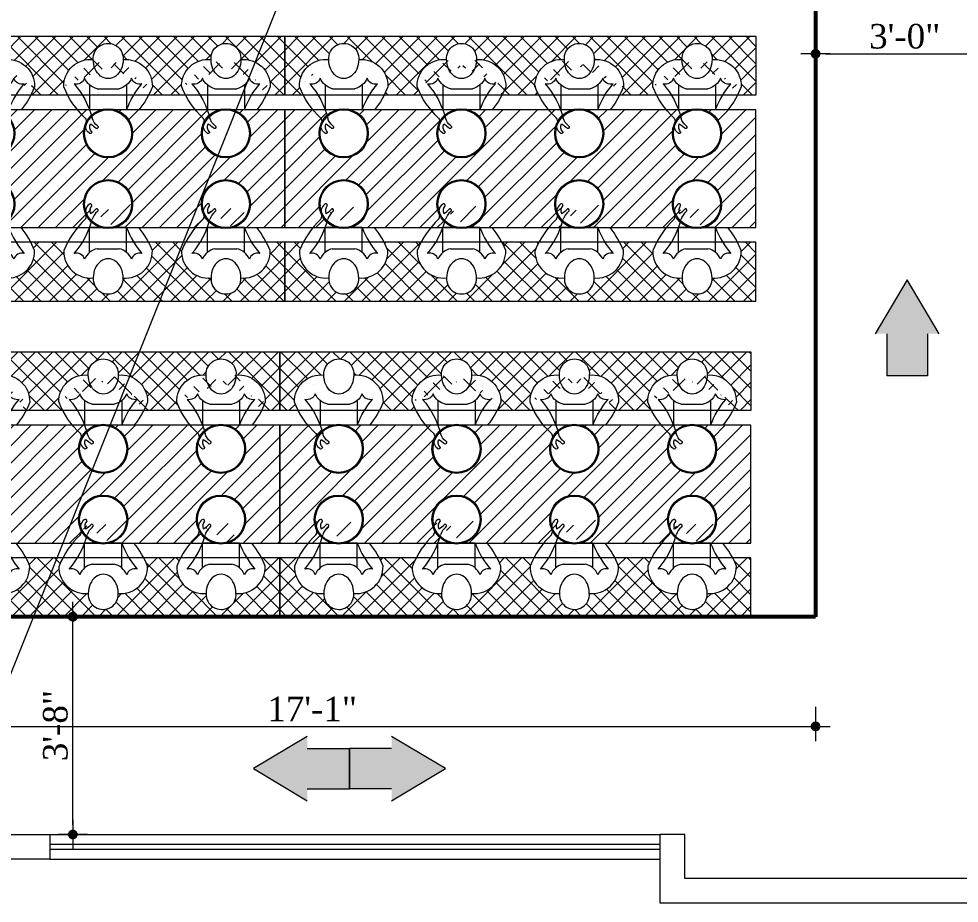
# Model space of a CAD drawing. Header units: inches. Extents: x -250485 to 735580, y -140410 to 288049.
# Drawn here: x 45526.9 to 45718.5, y 21176 to 21356.2 of the extents above; entities that cross this region are included whole.
import ezdxf

# ---------------------------------------------------------------- set-up
doc = ezdxf.new("R2010")
doc.units = ezdxf.units.IN
doc.header["$MEASUREMENT"] = 0
doc.header["$PDMODE"] = 35
doc.layers.get('0').update_dxf_attribs({"lineweight": 0})
doc.layers.get('Defpoints').update_dxf_attribs({"lineweight": 0})
for name, color, linetype, lineweight in [('Dim. Road', 7, 'Continuous', 0), ('DIM_WORKING', 7, 'Continuous', 0), ('evacuation plan', 162, 'Continuous', 13), ('Layer1', 134, 'Continuous', 0), ('MAN', 215, 'Continuous', 0), ('Table', 244, 'Continuous', 0), ('wall', 7, 'Continuous', 0), ('WALL (I)', 7, 'Continuous', 0), ('window', 140, 'Continuous', 0)]:
    doc.layers.add(name, color=color, linetype=linetype, lineweight=lineweight)
doc.styles.add('REG', font='times.ttf')
doc.dimstyles.new('Dim-Pres', dxfattribs={"dimtxt": 5.5, "dimasz": 2, "dimexe": 1.5, "dimexo": 1.5, "dimgap": 1, "dimtad": 3, "dimdec": 0, "dimzin": 3, "dimdsep": 46, "dimlunit": 4, "dimtxsty": 'REG', "dimblk": 'point', "dimcen": 2, "dimclrd": 256, "dimclre": 256, "dimclrt": 7, "dimadec": 0, "dimazin": 0, "dimtfac": 0.75, "dimtdec": 0, "dimtmove": 1, "dimatfit": 3, "dimldrblk": 'point', "dimfxl": 0, "dimtolj": 1, "dimtzin": 0, "dimlwd": -1, "dimlwe": -1, "dimarcsym": 1})

# ---------------------------------------------------------------- blocks, each defined once
blk = doc.blocks.new('A$C09397776')
at = {"layer": 'Dim. Road'}
h = blk.add_hatch(dxfattribs=at)
h.set_pattern_fill('ANSI37', color=256, scale=20, style=0)
h.set_pattern_definition([(315, (-26359.04783966094, -17857.67955498254), (-1.767766952966368, -1.767766952966368), []), (225, (-26359.04783966094, -17857.67955498254), (-1.767766952966368, 1.767766952966368), [])])
edge = h.paths.add_edge_path()
edge.add_ellipse((-15.61941888958608, 43.86728897911961), major_axis=(-3.824465016097743, -3.824465016097743), ratio=0.9999999999986215, start_angle=219.0824386951599, end_angle=316.9644912572138)
edge.add_ellipse((-4.798922951860731, 50.06321535939786), major_axis=(12.32887152460546, -12.32887152460546), ratio=0.9999999999997912, start_angle=246.4687264487281, end_angle=252.5456693068054)
edge.add_line((-20.25811776298724, 41.99999999999636), (-27.7754511202329, 41.99999999999636))
edge.add_ellipse((-43.23464593135212, 50.06321535939786), major_axis=(-12.32887152461352, -12.32887152461352), ratio=0.9999999999990136, start_angle=107.4543306931802, end_angle=113.5312735512598)
edge.add_ellipse((-32.38058111040664, 43.86728897911961), major_axis=(3.824465016097614, -3.824465016097614), ratio=0.9999999999989444, start_angle=43.03550874277702, end_angle=141.2748355398732)
edge.add_ellipse((-36.01663316393024, 49.47389356864732), major_axis=(2.159226453881532, -2.159226453881534), ratio=0.9999999999917561, start_angle=40.67287791700416, end_angle=229.2597297158363)
edge.add_ellipse((-39.61941888958609, 43.86728897911961), major_axis=(-3.824465016097743, -3.824465016097743), ratio=0.9999999999986215, start_angle=219.0824386951599, end_angle=316.9644912572138)
edge.add_ellipse((-28.79892295186073, 50.06321535939786), major_axis=(12.32887152460546, -12.32887152460546), ratio=0.9999999999997912, start_angle=246.4687264487281, end_angle=252.5456693068054)
edge.add_line((-44.25811776298724, 42), (-51.77545112022563, 42))
edge.add_ellipse((-67.23464593135213, 50.06321535939786), major_axis=(-12.32887152461352, -12.32887152461352), ratio=0.9999999999990136, start_angle=107.4543306931802, end_angle=113.5312735512598)
edge.add_ellipse((-56.38058111040664, 43.86728897911961), major_axis=(3.824465016097614, -3.824465016097614), ratio=0.9999999999989444, start_angle=43.03550874277702, end_angle=141.2748355398732)
edge.add_ellipse((-60.01663316393024, 49.47389356864732), major_axis=(2.159226453881532, -2.159226453881534), ratio=0.9999999999917561, start_angle=40.67287791700416, end_angle=229.2597297158363)
edge.add_ellipse((-63.61941888958606, 43.86728897911961), major_axis=(-3.824465016097743, -3.824465016097743), ratio=0.9999999999986215, start_angle=219.0824386951599, end_angle=316.9644912572138)
edge.add_ellipse((-52.79892295186072, 50.06321535939786), major_axis=(12.32887152460546, -12.32887152460546), ratio=0.9999999999997912, start_angle=246.4687264487281, end_angle=252.5456693068054)
edge.add_line((-68.2581177629836, 42), (-75.77545112022563, 42.00000000000364))
edge.add_ellipse((-91.23464593135213, 50.06321535939786), major_axis=(-12.32887152461352, -12.32887152461352), ratio=0.9999999999990136, start_angle=107.4543306931802, end_angle=113.5312735512598)
edge.add_ellipse((-80.38058111040664, 43.86728897911961), major_axis=(3.824465016097614, -3.824465016097614), ratio=0.9999999999989444, start_angle=43.03550874277702, end_angle=141.2748355398732)
edge.add_ellipse((-84.01663316393024, 49.47389356864732), major_axis=(2.159226453881532, -2.159226453881534), ratio=0.9999999999917561, start_angle=40.67287791700416, end_angle=229.2597297158363)
edge.add_ellipse((-87.61941888958609, 43.86728897911961), major_axis=(-3.824465016097743, -3.824465016097743), ratio=0.9999999999986215, start_angle=219.0824386951599, end_angle=316.9644912572138)
edge.add_ellipse((-76.79892295186073, 50.06321535939786), major_axis=(12.32887152460546, -12.32887152460546), ratio=0.9999999999997912, start_angle=246.4687264487281, end_angle=252.5456693068054)
edge.add_line((-92.25811776298359, 41.99999999999636), (-96, 42))
edge.add_line((-96, 42), (-96, 54))
edge.add_line((-96, 54), (0, 54))
edge.add_line((0, 54), (0, 42))
edge.add_line((0, 42), (-3.775451120229263, 42))
edge.add_ellipse((-19.23464593135213, 50.06321535939786), major_axis=(-12.32887152461352, -12.32887152461352), ratio=0.9999999999990136, start_angle=107.4543306931802, end_angle=113.5312735512598)
edge.add_ellipse((-8.380581110406638, 43.86728897911961), major_axis=(3.824465016097614, -3.824465016097614), ratio=0.9999999999989444, start_angle=43.03550874277702, end_angle=141.2748355398732)
edge.add_ellipse((-12.01663316393023, 49.47389356864732), major_axis=(2.159226453881532, -2.159226453881534), ratio=0.9999999999917561, start_angle=40.67287791700416, end_angle=229.2597297158363)
h = blk.add_hatch(dxfattribs=at)
h.set_pattern_fill('ANSI31', color=256, scale=20, style=0)
h.set_pattern_definition([(45, (-26359.04783966094, 17911.67955498254), (-1.767766952966368, 1.767766952966368), [])])
edge = h.paths.add_edge_path()
edge.add_arc((-36, 19.79418355154848), 4.794183551552123, -45.844183155410576, 4.348521542851813e-11, ccw=False)
edge.add_ellipse((-16.1398531349223, 20.95448711443896), major_axis=(-12.12609851485918, 12.12609851485918), ratio=0.9999999999986376, start_angle=60.55908460781412, end_angle=65.31754463694847)
edge.add_line((-32.2217875206661, 15.00000000000364), (-12, 15))
edge.add_arc((-12, 19.79418355155212), 4.794183551552123, 180, 270, ccw=False)
edge.add_arc((-12, 19.79418355155212), 4.794183551552123, 0, 180, ccw=False)
edge.add_arc((-12, 19.79418355154848), 4.794183551552123, -45.844183155410576, 4.348521542851813e-11, ccw=False)
edge.add_ellipse((7.860146865077696, 20.95448711443896), major_axis=(-12.12609851485918, 12.12609851485918), ratio=0.9999999999986376, start_angle=60.55908460781412, end_angle=65.31754463694847)
edge.add_line((-8.221787520666112, 15), (3.637978807091713e-12, 15))
edge.add_line((3.638e-12, 15), (0, 39))
edge.add_line((0, 39), (-8.221787520666112, 39))
edge.add_ellipse((7.860146865077696, 33.04551288556104), major_axis=(-12.12609851485918, -12.12609851485918), ratio=0.9999999999986376, start_angle=294.6824553630515, end_angle=298.6651490884914)
edge.add_arc((-12.00000000000364, 34.20581644845152), 5, 26.880474527127603, 47.101955678869786, ccw=False)
edge.add_ellipse((-6.496668456620682, 36.64882565799781), major_axis=(-0.7438983915988749, -0.7438983915988749), ratio=0.9999999999988024, start_angle=276.8864055725563, end_angle=321.7483321821769)
edge.add_ellipse((-9.267025563920466, 35.77560678690498), major_axis=(1.330345823937539, -1.330345823937539), ratio=0.9999999999972016, start_angle=61.27693460762458, end_angle=68.4798283636012, ccw=False)
edge.add_ellipse((-9.267025563920466, 35.77560678690498), major_axis=(1.330345823937539, -1.330345823937539), ratio=0.9999999999972016, start_angle=38.19428221332671, end_angle=61.27693460762455)
edge.add_arc((-12, 34.20581644844424), 5, 4.172306944383308e-11, 24.798073079931385, ccw=False)
edge.add_arc((-12, 34.20581644844788), 5, -180, 0, ccw=False)
edge.add_arc((-12, 34.20581644844788), 5, 106.496575116943, 180, ccw=False)
edge.add_line((-13.41979015140532, 39), (-15.77821247933389, 39))
edge.add_line((-15.77821247933389, 39), (-32.22178752066247, 38.99999999999636))
edge.add_ellipse((-16.1398531349223, 33.04551288556104), major_axis=(-12.12609851485918, -12.12609851485918), ratio=0.9999999999986376, start_angle=294.6824553630515, end_angle=298.6651490884914)
edge.add_arc((-36.00000000000364, 34.20581644845152), 5, 26.880474527127603, 47.101955678869786, ccw=False)
edge.add_ellipse((-30.49666845662069, 36.64882565799781), major_axis=(-0.7438983915988749, -0.7438983915988749), ratio=0.9999999999988024, start_angle=276.8864055725563, end_angle=321.7483321821769)
edge.add_ellipse((-33.26702556392047, 35.77560678690498), major_axis=(1.330345823937539, -1.330345823937539), ratio=0.9999999999972016, start_angle=61.27693460762458, end_angle=68.4798283636012, ccw=False)
edge.add_ellipse((-33.26702556392047, 35.77560678690498), major_axis=(1.330345823937539, -1.330345823937539), ratio=0.9999999999972016, start_angle=38.19428221332671, end_angle=61.27693460762455)
edge.add_arc((-36, 34.2058164484406), 5, 8.338929546880536e-11, 24.79807308034202, ccw=False)
edge.add_arc((-36, 34.20581644844788), 5, -180, 0, ccw=False)
edge.add_arc((-36, 34.20581644844788), 5, 106.496575116943, 180, ccw=False)
edge.add_line((-37.41979015140532, 39), (-39.7782124793339, 39))
edge.add_line((-39.7782124793339, 39), (-56.22178752066611, 39))
edge.add_ellipse((-40.1398531349223, 33.04551288556104), major_axis=(-12.12609851485918, -12.12609851485918), ratio=0.9999999999986376, start_angle=294.6824553630515, end_angle=298.6651490884914)
edge.add_arc((-60.00000000000365, 34.20581644845152), 5, 26.880474527127603, 47.101955678869786, ccw=False)
edge.add_ellipse((-54.49666845662068, 36.64882565799781), major_axis=(-0.7438983915988749, -0.7438983915988749), ratio=0.9999999999988024, start_angle=276.8864055725563, end_angle=321.7483321821769)
edge.add_ellipse((-57.26702556392047, 35.77560678690498), major_axis=(1.330345823937539, -1.330345823937539), ratio=0.9999999999972016, start_angle=61.27693460762458, end_angle=68.4798283636012, ccw=False)
edge.add_ellipse((-57.26702556392047, 35.77560678690498), major_axis=(1.330345823937539, -1.330345823937539), ratio=0.9999999999972016, start_angle=38.19428221332671, end_angle=61.27693460762455)
edge.add_arc((-60, 34.20581644844424), 5, 4.172306944383308e-11, 24.798073079745222, ccw=False)
edge.add_arc((-60, 34.20581644844788), 5, -180, 0, ccw=False)
edge.add_arc((-60, 34.20581644844788), 5, 106.496575116943, 180, ccw=False)
edge.add_line((-61.41979015140532, 39), (-63.77821247933389, 39))
edge.add_line((-63.77821247933389, 39), (-80.22178752066976, 39))
edge.add_ellipse((-64.13985313492229, 33.04551288556104), major_axis=(-12.12609851485918, -12.12609851485918), ratio=0.9999999999986376, start_angle=294.6824553630515, end_angle=298.6651490884914)
edge.add_arc((-84.00000000000364, 34.20581644845152), 5, 26.880474527127603, 47.101955678869786, ccw=False)
edge.add_ellipse((-78.49666845662068, 36.64882565799781), major_axis=(-0.7438983915988749, -0.7438983915988749), ratio=0.9999999999988024, start_angle=276.8864055725563, end_angle=321.7483321821769)
edge.add_ellipse((-81.26702556392046, 35.77560678690498), major_axis=(1.330345823937539, -1.330345823937539), ratio=0.9999999999972016, start_angle=61.27693460762458, end_angle=68.4798283636012, ccw=False)
edge.add_ellipse((-81.26702556392046, 35.77560678690498), major_axis=(1.330345823937539, -1.330345823937539), ratio=0.9999999999972016, start_angle=38.19428221332671, end_angle=61.27693460762455)
edge.add_arc((-84, 34.20581644845152), 5, -4.172306944383308e-11, 24.798073079893527, ccw=False)
edge.add_arc((-84, 34.20581644844788), 5, -180, 0, ccw=False)
edge.add_arc((-84, 34.20581644844788), 5, 106.496575116943, 180, ccw=False)
edge.add_line((-85.41979015140531, 39), (-87.77821247933387, 39))
edge.add_line((-87.77821247933387, 39), (-95.99999999999636, 39))
edge.add_line((-95.99999999999636, 39), (-95.99999999999636, 15))
edge.add_line((-95.99999999999636, 15), (-84, 15))
edge.add_arc((-84, 19.79418355155212), 4.794183551552123, 180, 270, ccw=False)
edge.add_arc((-84, 19.79418355155212), 4.794183551552123, 0, 180, ccw=False)
edge.add_arc((-84, 19.79418355154848), 4.794183551552123, -45.844183155410576, 4.348521542851813e-11, ccw=False)
edge.add_ellipse((-64.13985313492229, 20.95448711443896), major_axis=(-12.12609851485918, 12.12609851485918), ratio=0.9999999999986376, start_angle=60.55908460781412, end_angle=65.31754463694847)
edge.add_line((-80.22178752066611, 15), (-60, 15))
edge.add_arc((-60, 19.79418355155212), 4.794183551552123, 180, 270, ccw=False)
edge.add_arc((-60, 19.79418355155212), 4.794183551552123, 0, 180, ccw=False)
edge.add_arc((-60, 19.79418355154848), 4.794183551552123, -45.844183155410576, 4.348521542851813e-11, ccw=False)
edge.add_ellipse((-40.1398531349223, 20.95448711443896), major_axis=(-12.12609851485918, 12.12609851485918), ratio=0.9999999999986376, start_angle=60.55908460781412, end_angle=65.31754463694847)
edge.add_line((-56.22178752066611, 15), (-36, 15))
edge.add_arc((-36, 19.79418355155212), 4.794183551552123, 180, 270, ccw=False)
edge.add_arc((-36, 19.79418355155212), 4.794183551552123, 0, 180, ccw=False)
h = blk.add_hatch(color=256, dxfattribs=at)
edge = h.paths.add_edge_path(flags=16)
edge.add_arc((-84, 34.20581644844788), 4.794183551552123, 0, 360)
edge = h.paths.add_edge_path()
edge.add_arc((-84, 34.20581644844788), 5, 0, 360)
h = blk.add_hatch(color=256, dxfattribs=at)
edge = h.paths.add_edge_path(flags=16)
edge.add_arc((-60, 34.20581644844788), 4.794183551552123, 0, 360)
edge = h.paths.add_edge_path()
edge.add_arc((-60, 34.20581644844788), 5, 0, 360)
h = blk.add_hatch(color=256, dxfattribs=at)
edge = h.paths.add_edge_path(flags=16)
edge.add_arc((-36, 34.20581644844788), 4.794183551552123, 0, 360)
edge = h.paths.add_edge_path()
edge.add_arc((-36, 34.20581644844788), 5, 0, 360)
h = blk.add_hatch(color=256, dxfattribs=at)
edge = h.paths.add_edge_path(flags=16)
edge.add_arc((-12, 34.20581644844788), 4.794183551552123, 0, 360)
edge = h.paths.add_edge_path()
edge.add_arc((-12, 34.20581644844788), 5, 0, 360)
h = blk.add_hatch(color=256, dxfattribs=at)
edge = h.paths.add_edge_path(flags=16)
edge.add_arc((-84, 19.79418355155212), 4.794183551552123, 0, 360)
edge = h.paths.add_edge_path()
edge.add_arc((-84, 19.79418355155212), 5, 0, 360)
h = blk.add_hatch(color=256, dxfattribs=at)
edge = h.paths.add_edge_path(flags=16)
edge.add_arc((-60, 19.79418355155212), 4.794183551552123, 0, 360)
edge = h.paths.add_edge_path()
edge.add_arc((-60, 19.79418355155212), 5, 0, 360)
h = blk.add_hatch(color=256, dxfattribs=at)
edge = h.paths.add_edge_path(flags=16)
edge.add_arc((-36, 19.79418355155212), 4.794183551552123, 0, 360)
edge = h.paths.add_edge_path()
edge.add_arc((-36, 19.79418355155212), 5, 0, 360)
h = blk.add_hatch(color=256, dxfattribs=at)
edge = h.paths.add_edge_path(flags=16)
edge.add_arc((-12, 19.79418355155212), 4.794183551552123, 0, 360)
edge = h.paths.add_edge_path()
edge.add_arc((-12, 19.79418355155212), 5, 0, 360)
h = blk.add_hatch(dxfattribs=at)
h.set_pattern_fill('ANSI37', color=256, scale=20, style=0)
h.set_pattern_definition([(45, (-26359.04783966094, 17911.67955498254), (-1.767766952966368, 1.767766952966368), []), (135, (-26359.04783966094, 17911.67955498254), (-1.767766952966368, -1.767766952966368), [])])
edge = h.paths.add_edge_path()
edge.add_ellipse((-15.61941888958608, 10.13271102088038), major_axis=(-3.824465016097743, 3.824465016097743), ratio=0.9999999999986215, start_angle=43.03550874278619, end_angle=140.9175613048401, ccw=False)
edge.add_ellipse((-4.798922951860731, 3.936784640602127), major_axis=(12.32887152460546, 12.32887152460546), ratio=0.9999999999997912, start_angle=107.4543306931946, end_angle=113.53127355127191, ccw=False)
edge.add_line((-20.25811776298724, 12.00000000000364), (-27.7754511202329, 12.00000000000364))
edge.add_ellipse((-43.23464593135212, 3.936784640602127), major_axis=(-12.32887152461352, 12.32887152461352), ratio=0.9999999999990136, start_angle=246.4687264487402, end_angle=252.5456693068198, ccw=False)
edge.add_ellipse((-32.38058111040664, 10.13271102088038), major_axis=(3.824465016097614, 3.824465016097614), ratio=0.9999999999989444, start_angle=218.7251644601268, end_angle=316.96449125722296, ccw=False)
edge.add_ellipse((-36.01663316393024, 4.526106431352672), major_axis=(2.159226453881532, 2.159226453881534), ratio=0.9999999999917561, start_angle=130.7402702841637, end_angle=319.32712208299586, ccw=False)
edge.add_ellipse((-39.61941888958609, 10.13271102088038), major_axis=(-3.824465016097743, 3.824465016097743), ratio=0.9999999999986215, start_angle=43.03550874278619, end_angle=140.9175613048401, ccw=False)
edge.add_ellipse((-28.79892295186073, 3.936784640602127), major_axis=(12.32887152460546, 12.32887152460546), ratio=0.9999999999997912, start_angle=107.4543306931946, end_angle=113.53127355127191, ccw=False)
edge.add_line((-44.25811776298724, 12), (-51.77545112022563, 12))
edge.add_ellipse((-67.23464593135213, 3.936784640602127), major_axis=(-12.32887152461352, 12.32887152461352), ratio=0.9999999999990136, start_angle=246.4687264487402, end_angle=252.5456693068198, ccw=False)
edge.add_ellipse((-56.38058111040664, 10.13271102088038), major_axis=(3.824465016097614, 3.824465016097614), ratio=0.9999999999989444, start_angle=218.7251644601268, end_angle=316.96449125722296, ccw=False)
edge.add_ellipse((-60.01663316393024, 4.526106431352672), major_axis=(2.159226453881532, 2.159226453881534), ratio=0.9999999999917561, start_angle=130.7402702841637, end_angle=319.32712208299586, ccw=False)
edge.add_ellipse((-63.61941888958606, 10.13271102088038), major_axis=(-3.824465016097743, 3.824465016097743), ratio=0.9999999999986215, start_angle=43.03550874278619, end_angle=140.9175613048401, ccw=False)
edge.add_ellipse((-52.79892295186072, 3.936784640602127), major_axis=(12.32887152460546, 12.32887152460546), ratio=0.9999999999997912, start_angle=107.4543306931946, end_angle=113.53127355127191, ccw=False)
edge.add_line((-68.2581177629836, 12), (-75.77545112022563, 11.99999999999636))
edge.add_ellipse((-91.23464593135213, 3.936784640602127), major_axis=(-12.32887152461352, 12.32887152461352), ratio=0.9999999999990136, start_angle=246.4687264487402, end_angle=252.5456693068198, ccw=False)
edge.add_ellipse((-80.38058111040664, 10.13271102088038), major_axis=(3.824465016097614, 3.824465016097614), ratio=0.9999999999989444, start_angle=218.7251644601268, end_angle=316.96449125722296, ccw=False)
edge.add_ellipse((-84.01663316393024, 4.526106431352672), major_axis=(2.159226453881532, 2.159226453881534), ratio=0.9999999999917561, start_angle=130.7402702841637, end_angle=319.32712208299586, ccw=False)
edge.add_ellipse((-87.61941888958609, 10.13271102088038), major_axis=(-3.824465016097743, 3.824465016097743), ratio=0.9999999999986215, start_angle=43.03550874278619, end_angle=140.9175613048401, ccw=False)
edge.add_ellipse((-76.79892295186073, 3.936784640602127), major_axis=(12.32887152460546, 12.32887152460546), ratio=0.9999999999997912, start_angle=107.4543306931946, end_angle=113.53127355127191, ccw=False)
edge.add_line((-92.25811776298359, 12.00000000000364), (-96, 12))
edge.add_line((-96, 12), (-96, 0))
edge.add_line((-96, 0), (0, 0))
edge.add_line((0, 0), (0, 12))
edge.add_line((0, 12), (-3.775451120229263, 12))
edge.add_ellipse((-19.23464593135213, 3.936784640602127), major_axis=(-12.32887152461352, 12.32887152461352), ratio=0.9999999999990136, start_angle=246.4687264487402, end_angle=252.5456693068198, ccw=False)
edge.add_ellipse((-8.380581110406638, 10.13271102088038), major_axis=(3.824465016097614, 3.824465016097614), ratio=0.9999999999989444, start_angle=218.7251644601268, end_angle=316.96449125722296, ccw=False)
edge.add_ellipse((-12.01663316393023, 4.526106431352672), major_axis=(2.159226453881532, 2.159226453881534), ratio=0.9999999999917561, start_angle=130.7402702841637, end_angle=319.32712208299586, ccw=False)
for centre, radius in [((-84, 34.20581644844788), 5), ((-84, 34.20581644844788), 4.794183551552123), ((-60, 34.20581644844788), 5), ((-60, 34.20581644844788), 4.794183551552123), ((-36, 34.20581644844788), 5), ((-36, 34.20581644844788), 4.794183551552123), ((-12, 34.20581644844788), 5), ((-12, 34.20581644844788), 4.794183551552123), ((-84, 19.79418355155212), 5), ((-84, 19.79418355155212), 4.794183551552123), ((-60, 19.79418355155212), 5), ((-60, 19.79418355155212), 4.794183551552123), ((-36, 19.79418355155212), 5), ((-36, 19.79418355155212), 4.794183551552123), ((-12, 19.79418355155212), 5), ((-12, 19.79418355155212), 4.794183551552123)]:
    blk.add_circle(centre, radius, dxfattribs=at)
at = {"layer": 'MAN'}
for p, q in [((-87.77821247933387, 44.05974658159538), (-87.77821247933387, 39)), ((-81.75959284828058, 43.30194720692086), (-86.24040715171942, 43.30194720692086)), ((-80.22178752066611, 44.05974658159538), (-80.22178752066611, 39)), ((-63.77821247933389, 44.05974658159538), (-63.77821247933389, 39)), ((-57.75959284828059, 43.30194720692086), (-62.24040715171941, 43.30194720692086)), ((-56.22178752066611, 44.05974658159538), (-56.22178752066611, 39)), ((-39.7782124793339, 44.05974658159538), (-39.7782124793339, 39)), ((-33.75959284828059, 43.30194720692086), (-38.24040715171941, 43.30194720692086)), ((-32.2217875206661, 44.05974658159538), (-32.2217875206661, 39)), ((-15.77821247933389, 44.05974658159538), (-15.77821247933389, 39)), ((-9.75959284828059, 43.30194720692086), (-14.24040715171941, 43.30194720692086)), ((-8.221787520666112, 44.05974658159538), (-8.221787520666112, 39)), ((-87.77821247933387, 39), (-80.22178752066611, 39)), ((-63.77821247933389, 39), (-56.22178752066611, 39)), ((-39.7782124793339, 39), (-32.2217875206661, 39)), ((-15.77821247933389, 39), (-8.221787520666112, 39)), ((-87.77821247933387, 15), (-80.22178752066611, 15)), ((-87.77821247933387, 9.940253418404607), (-87.77821247933387, 15)), ((-80.22178752066611, 9.940253418404607), (-80.22178752066611, 15)), ((-63.77821247933389, 15), (-56.22178752066611, 15)), ((-63.77821247933389, 9.940253418404607), (-63.77821247933389, 15)), ((-56.22178752066611, 9.940253418404607), (-56.22178752066611, 15)), ((-39.7782124793339, 15), (-32.2217875206661, 15)), ((-39.7782124793339, 9.940253418404607), (-39.7782124793339, 15)), ((-32.2217875206661, 9.940253418404607), (-32.2217875206661, 15)), ((-15.77821247933389, 15), (-8.221787520666112, 15)), ((-15.77821247933389, 9.940253418404607), (-15.77821247933389, 15)), ((-8.221787520666112, 9.940253418404607), (-8.221787520666112, 15)), ((-81.75959284828058, 10.69805279307911), (-86.24040715171942, 10.69805279307911)), ((-57.75959284828059, 10.69805279307911), (-62.24040715171941, 10.69805279307911)), ((-33.75959284828059, 10.69805279307911), (-38.24040715171941, 10.69805279307911)), ((-9.75959284828059, 10.69805279307911), (-14.24040715171941, 10.69805279307911))]:
    blk.add_line(p, q, dxfattribs=at)
for centre, major_axis, ratio, start_param, end_param in [((-84.01663316393024, 49.47389356864732), (2.15922645388153, -2.159226453881533), 0.9999999999917561, 0.7098756359134156, 4.00133712577363), ((-60.01663316393024, 49.47389356864732), (2.15922645388153, -2.159226453881533), 0.9999999999917561, 0.7098756359134156, 4.00133712577363), ((-36.01663316393024, 49.47389356864732), (2.15922645388153, -2.159226453881533), 0.9999999999917561, 0.7098756359134156, 4.00133712577363), ((-12.01663316393023, 49.47389356864732), (2.15922645388153, -2.159226453881533), 0.9999999999917561, 0.7098756359134156, 4.00133712577363), ((-87.61941888958609, 43.86728897911961), (-3.824465016097741, -3.824465016097741), 0.9999999999986215, 3.82370988852917, 5.532073984347159), ((-84.01678444161006, 49.19978755310149), (-2.460781e-10, -3.839603214756357), 0.7931162535893208, 4.700072118910248, 7.865365617337269), ((-80.38058111040664, 43.86728897911961), (3.824465016097614, -3.824465016097614), 0.9999999999989444, 0.7511113228322648, 2.465711030384287), ((-63.61941888958606, 43.86728897911961), (-3.824465016097741, -3.824465016097741), 0.9999999999986215, 3.82370988852917, 5.532073984347159), ((-60.01678444161007, 49.19978755310149), (-2.460781e-10, -3.839603214756357), 0.7931162535893208, 4.700072118910248, 7.865365617337269), ((-56.38058111040664, 43.86728897911961), (3.824465016097614, -3.824465016097614), 0.9999999999989444, 0.7511113228322648, 2.465711030384287), ((-39.61941888958609, 43.86728897911961), (-3.824465016097741, -3.824465016097741), 0.9999999999986215, 3.82370988852917, 5.532073984347159), ((-36.01678444161007, 49.19978755310149), (-2.460781e-10, -3.839603214756357), 0.7931162535893208, 4.700072118910248, 7.865365617337269), ((-32.38058111040664, 43.86728897911961), (3.824465016097614, -3.824465016097614), 0.9999999999989444, 0.7511113228322648, 2.465711030384287), ((-15.61941888958608, 43.86728897911961), (-3.824465016097741, -3.824465016097741), 0.9999999999986215, 3.82370988852917, 5.532073984347159), ((-12.01678444161007, 49.19978755310149), (-2.460781e-10, -3.839603214756357), 0.7931162535893208, 4.700072118910248, 7.865365617337269), ((-8.380581110406638, 43.86728897911961), (3.824465016097614, -3.824465016097614), 0.9999999999989444, 0.7511113228322648, 2.465711030384287), ((-90.43831999483885, 45.94099681316585), (1.216868306365284, -1.216868306365284), 0.99999999999584, -1.062111035292164, 0.4917908428321436), ((-103.8601468650777, 33.04551288556104), (-12.12609851483751, -12.12609851483751), 0.9999999999960375, 2.710802540023896, 3.070957055298916), ((-85.46401368719306, 46.81672256047749), (2.545234036165962, -2.545234036165965), 0.999999999999228, 4.318577236473752, 5.28038408717659), ((-82.53598631280694, 46.81672256047749), (-2.545234036170148, -2.545234036170147), 0.999999999998359, 1.00280122000317, 1.964608070705908), ((-64.13985313492229, 33.04551288556104), (-12.12609851485918, -12.12609851485918), 0.9999999999986376, 4.78302457867471, 5.24718850105421), ((-77.5616800051612, 45.94099681316585), (-1.216868306366321, -1.21686830636632), 0.9999999999941036, 5.791394464346718, 7.345296342472488), ((-66.43831999483882, 45.94099681316585), (1.216868306365284, -1.216868306365284), 0.99999999999584, -1.062111035292164, 0.4917908428321436), ((-79.86014686507768, 33.04551288556104), (-12.12609851483751, -12.12609851483751), 0.9999999999960375, 2.710802540023896, 3.070957055298916), ((-61.46401368719306, 46.81672256047749), (2.545234036165962, -2.545234036165965), 0.999999999999228, 4.318577236473752, 5.28038408717659), ((-58.53598631280693, 46.81672256047749), (-2.545234036170148, -2.545234036170147), 0.999999999998359, 1.00280122000317, 1.964608070705908), ((-40.1398531349223, 33.04551288556104), (-12.12609851485918, -12.12609851485918), 0.9999999999986376, 4.78302457867471, 5.24718850105421), ((-53.56168000516118, 45.94099681316585), (-1.216868306366321, -1.21686830636632), 0.9999999999941036, 5.791394464346718, 7.345296342472488), ((-42.43831999483882, 45.94099681316585), (1.216868306365284, -1.216868306365284), 0.99999999999584, -1.062111035292164, 0.4917908428321436), ((-55.8601468650777, 33.04551288556104), (-12.12609851483751, -12.12609851483751), 0.9999999999960375, 2.710802540023896, 3.070957055298916), ((-37.46401368719308, 46.81672256047749), (2.545234036165962, -2.545234036165965), 0.999999999999228, 4.318577236473752, 5.28038408717659), ((-34.53598631280693, 46.81672256047749), (-2.545234036170148, -2.545234036170147), 0.999999999998359, 1.00280122000317, 1.964608070705908), ((-16.1398531349223, 33.04551288556104), (-12.12609851485918, -12.12609851485918), 0.9999999999986376, 4.78302457867471, 5.24718850105421), ((-29.56168000516118, 45.94099681316585), (-1.216868306366321, -1.21686830636632), 0.9999999999941036, 5.791394464346718, 7.345296342472488), ((-18.43831999483882, 45.94099681316585), (1.216868306365284, -1.216868306365284), 0.99999999999584, -1.062111035292164, 0.4917908428321436), ((-31.8601468650777, 33.04551288556104), (-12.12609851483751, -12.12609851483751), 0.9999999999960375, 2.710802540023896, 3.070957055298916), ((-13.46401368719307, 46.81672256047749), (2.545234036165962, -2.545234036165965), 0.999999999999228, 4.318577236473752, 5.28038408717659), ((-10.53598631280692, 46.81672256047749), (-2.545234036170148, -2.545234036170147), 0.999999999998359, 1.00280122000317, 1.964608070705908), ((7.860146865077696, 33.04551288556104), (-12.12609851485918, -12.12609851485918), 0.9999999999986376, 4.78302457867471, 5.24718850105421), ((-5.561680005161178, 45.94099681316585), (-1.216868306366321, -1.21686830636632), 0.9999999999941036, 5.791394464346718, 7.345296342472488), ((-76.79892295186073, 50.06321535939786), (12.32887152460546, -12.32887152460546), 0.9999999999997912, 4.301690779727536, 4.614373847963705), ((-91.23464593135213, 50.06321535939786), (-12.32887152461352, -12.32887152461352), 0.9999999999990136, 1.534760500018854, 1.98149452745184), ((-52.79892295186072, 50.06321535939786), (12.32887152460546, -12.32887152460546), 0.9999999999997912, 4.301690779727536, 4.614373847963705), ((-67.23464593135213, 50.06321535939786), (-12.32887152461352, -12.32887152461352), 0.9999999999990136, 1.534760500018854, 1.98149452745184), ((-28.79892295186073, 50.06321535939786), (12.32887152460546, -12.32887152460546), 0.9999999999997912, 4.301690779727536, 4.614373847963705), ((-43.23464593135212, 50.06321535939786), (-12.32887152461352, -12.32887152461352), 0.9999999999990136, 1.534760500018854, 1.98149452745184), ((-4.798922951860731, 50.06321535939786), (12.32887152460546, -12.32887152460546), 0.9999999999997912, 4.301690779727536, 4.614373847963705), ((-19.23464593135213, 50.06321535939786), (-12.32887152461352, -12.32887152461352), 0.9999999999990136, 1.534760500018854, 1.98149452745184), ((-83.71317556142094, 38.18560233010066), (-2.185140766258919, -2.185140766258919), 0.9999999999976662, 1.445299878237973, 2.064919847453758), ((-81.26702556392046, 35.77560678690498), (1.330345823937539, -1.330345823937539), 0.9999999999972018, -0.1298370857074547, 1.195198476145442), ((-78.49666845662068, 36.64882565799781), (-0.7438983915988749, -0.7438983915988749), 0.9999999999988028, 4.832579431253485, 5.61556775937942), ((-59.71317556142094, 38.18560233010066), (-2.185140766258919, -2.185140766258919), 0.9999999999976662, 1.445299878237973, 2.064919847453758), ((-57.26702556392047, 35.77560678690498), (1.330345823937539, -1.330345823937539), 0.9999999999972018, -0.1298370857074547, 1.195198476145442), ((-54.49666845662068, 36.64882565799781), (-0.7438983915988749, -0.7438983915988749), 0.9999999999988028, 4.832579431253485, 5.61556775937942), ((-35.71317556142094, 38.18560233010066), (-2.185140766258919, -2.185140766258919), 0.9999999999976662, 1.445299878237973, 2.064919847453758), ((-33.26702556392047, 35.77560678690498), (1.330345823937539, -1.330345823937539), 0.9999999999972018, -0.1298370857074547, 1.195198476145442), ((-30.49666845662069, 36.64882565799781), (-0.7438983915988749, -0.7438983915988749), 0.9999999999988028, 4.832579431253485, 5.61556775937942), ((-11.71317556142094, 38.18560233010066), (-2.185140766258919, -2.185140766258919), 0.9999999999976662, 1.445299878237973, 2.064919847453758), ((-9.267025563920466, 35.77560678690498), (1.330345823937539, -1.330345823937539), 0.9999999999972018, -0.1298370857074547, 1.195198476145442), ((-6.496668456620682, 36.64882565799781), (-0.7438983915988749, -0.7438983915988749), 0.9999999999988028, 4.832579431253485, 5.61556775937942), ((-81.65850687466809, 35.47823528223671), (0.2195165363992076, -0.2195165363992076), 0.9999999999610376, 2.898489726672042, 5.711491438754848), ((-78.01472012146041, 31.91990000933583), (-3.420265618151357, -3.420265618151357), 0.9999999999731478, 4.442781796796676, 4.759624155095273), ((-80.36712694317613, 34.4577181351633), (-0.2134425236574978, -0.2134425236574978), 0.9999999999887323, 5.292819159547268, 8.027029384682264), ((-81.69742915581809, 35.5134575780321), (-1.014736198393022, -1.014736198393021), 0.9999999999998513, 1.590736801762734, 2.79843265672292), ((-57.65850687466809, 35.47823528223671), (0.2195165363992076, -0.2195165363992076), 0.9999999999610376, 2.898489726672042, 5.711491438754848), ((-54.0147201214604, 31.91990000933583), (-3.420265618151357, -3.420265618151357), 0.9999999999731478, 4.442781796796676, 4.759624155095273), ((-56.36712694317612, 34.4577181351633), (-0.2134425236574978, -0.2134425236574978), 0.9999999999887323, 5.292819159547268, 8.027029384682264), ((-57.6974291558181, 35.5134575780321), (-1.014736198393022, -1.014736198393021), 0.9999999999998513, 1.590736801762734, 2.79843265672292), ((-33.65850687466808, 35.47823528223671), (0.2195165363992076, -0.2195165363992076), 0.9999999999610376, 2.898489726672042, 5.711491438754848), ((-30.01472012146042, 31.91990000933583), (-3.420265618151357, -3.420265618151357), 0.9999999999731478, 4.442781796796676, 4.759624155095273), ((-32.36712694317612, 34.4577181351633), (-0.2134425236574978, -0.2134425236574978), 0.9999999999887323, 5.292819159547268, 8.027029384682264), ((-33.6974291558181, 35.5134575780321), (-1.014736198393022, -1.014736198393021), 0.9999999999998513, 1.590736801762734, 2.79843265672292), ((-9.658506874668092, 35.47823528223671), (0.2195165363992076, -0.2195165363992076), 0.9999999999610376, 2.898489726672042, 5.711491438754848), ((-6.014720121460411, 31.91990000933583), (-3.420265618151357, -3.420265618151357), 0.9999999999731478, 4.442781796796676, 4.759624155095273), ((-8.367126943176117, 34.4577181351633), (-0.2134425236574978, -0.2134425236574978), 0.9999999999887323, 5.292819159547268, 8.027029384682264), ((-9.6974291558181, 35.5134575780321), (-1.014736198393022, -1.014736198393021), 0.9999999999998513, 1.590736801762734, 2.79843265672292)]:
    blk.add_ellipse(centre, major_axis=major_axis, ratio=ratio, start_param=start_param, end_param=end_param, dxfattribs=at)
at = {"layer": 'MAN', "extrusion": (0, 0, -1)}
for centre, major_axis, ratio, start_param, end_param in [((-80.36712694317613, 19.54228186483669), (-0.2134425236574978, 0.2134425236574978), 0.9999999999887323, 5.292819159547268, 8.027029384682264), ((-81.69742915581809, 18.4865424219679), (-1.014736198393022, 1.014736198393021), 0.9999999999998513, 1.590736801762734, 2.79843265672292), ((-81.26702556392046, 18.22439321309502), (1.330345823937539, 1.330345823937539), 0.9999999999972018, -0.1298370857074547, 1.195198476145442), ((-56.36712694317612, 19.54228186483669), (-0.2134425236574978, 0.2134425236574978), 0.9999999999887323, 5.292819159547268, 8.027029384682264), ((-57.6974291558181, 18.4865424219679), (-1.014736198393022, 1.014736198393021), 0.9999999999998513, 1.590736801762734, 2.79843265672292), ((-57.26702556392047, 18.22439321309502), (1.330345823937539, 1.330345823937539), 0.9999999999972018, -0.1298370857074547, 1.195198476145442), ((-32.36712694317612, 19.54228186483669), (-0.2134425236574978, 0.2134425236574978), 0.9999999999887323, 5.292819159547268, 8.027029384682264), ((-33.6974291558181, 18.4865424219679), (-1.014736198393022, 1.014736198393021), 0.9999999999998513, 1.590736801762734, 2.79843265672292), ((-33.26702556392047, 18.22439321309502), (1.330345823937539, 1.330345823937539), 0.9999999999972018, -0.1298370857074547, 1.195198476145442), ((-8.367126943176117, 19.54228186483669), (-0.2134425236574978, 0.2134425236574978), 0.9999999999887323, 5.292819159547268, 8.027029384682264), ((-9.6974291558181, 18.4865424219679), (-1.014736198393022, 1.014736198393021), 0.9999999999998513, 1.590736801762734, 2.79843265672292), ((-9.267025563920466, 18.22439321309502), (1.330345823937539, 1.330345823937539), 0.9999999999972018, -0.1298370857074547, 1.195198476145442), ((-81.65850687466809, 18.52176471776328), (0.2195165363992076, 0.2195165363992076), 0.9999999999610376, 2.898489726672042, 5.711491438754848), ((-83.71317556142094, 15.81439766989933), (-2.185140766258919, 2.185140766258919), 0.9999999999976662, 1.445299878237973, 2.064919847453758), ((-78.01472012146041, 22.08009999066417), (-3.420265618151357, 3.420265618151357), 0.9999999999731478, 4.442781796796676, 4.759624155095273), ((-78.49666845662068, 17.35117434200219), (-0.7438983915988749, 0.7438983915988749), 0.9999999999988028, 4.832579431253485, 5.61556775937942), ((-57.65850687466809, 18.52176471776328), (0.2195165363992076, 0.2195165363992076), 0.9999999999610376, 2.898489726672042, 5.711491438754848), ((-59.71317556142094, 15.81439766989933), (-2.185140766258919, 2.185140766258919), 0.9999999999976662, 1.445299878237973, 2.064919847453758), ((-54.0147201214604, 22.08009999066417), (-3.420265618151357, 3.420265618151357), 0.9999999999731478, 4.442781796796676, 4.759624155095273), ((-54.49666845662068, 17.35117434200219), (-0.7438983915988749, 0.7438983915988749), 0.9999999999988028, 4.832579431253485, 5.61556775937942), ((-33.65850687466808, 18.52176471776328), (0.2195165363992076, 0.2195165363992076), 0.9999999999610376, 2.898489726672042, 5.711491438754848), ((-35.71317556142094, 15.81439766989933), (-2.185140766258919, 2.185140766258919), 0.9999999999976662, 1.445299878237973, 2.064919847453758), ((-30.01472012146042, 22.08009999066417), (-3.420265618151357, 3.420265618151357), 0.9999999999731478, 4.442781796796676, 4.759624155095273), ((-30.49666845662069, 17.35117434200219), (-0.7438983915988749, 0.7438983915988749), 0.9999999999988028, 4.832579431253485, 5.61556775937942), ((-9.658506874668092, 18.52176471776328), (0.2195165363992076, 0.2195165363992076), 0.9999999999610376, 2.898489726672042, 5.711491438754848), ((-11.71317556142094, 15.81439766989933), (-2.185140766258919, 2.185140766258919), 0.9999999999976662, 1.445299878237973, 2.064919847453758), ((-6.014720121460411, 22.08009999066417), (-3.420265618151357, 3.420265618151357), 0.9999999999731478, 4.442781796796676, 4.759624155095273), ((-6.496668456620682, 17.35117434200219), (-0.7438983915988749, 0.7438983915988749), 0.9999999999988028, 4.832579431253485, 5.61556775937942), ((-64.13985313492229, 20.95448711443896), (-12.12609851485918, 12.12609851485918), 0.9999999999986376, 4.78302457867471, 5.24718850105421), ((-40.1398531349223, 20.95448711443896), (-12.12609851485918, 12.12609851485918), 0.9999999999986376, 4.78302457867471, 5.24718850105421), ((-16.1398531349223, 20.95448711443896), (-12.12609851485918, 12.12609851485918), 0.9999999999986376, 4.78302457867471, 5.24718850105421), ((7.860146865077696, 20.95448711443896), (-12.12609851485918, 12.12609851485918), 0.9999999999986376, 4.78302457867471, 5.24718850105421), ((-103.8601468650777, 20.95448711443896), (-12.12609851483751, 12.12609851483751), 0.9999999999960375, 2.710802540023896, 3.070957055298916), ((-79.86014686507768, 20.95448711443896), (-12.12609851483751, 12.12609851483751), 0.9999999999960375, 2.710802540023896, 3.070957055298916), ((-55.8601468650777, 20.95448711443896), (-12.12609851483751, 12.12609851483751), 0.9999999999960375, 2.710802540023896, 3.070957055298916), ((-31.8601468650777, 20.95448711443896), (-12.12609851483751, 12.12609851483751), 0.9999999999960375, 2.710802540023896, 3.070957055298916), ((-87.61941888958609, 10.13271102088038), (-3.824465016097741, 3.824465016097741), 0.9999999999986215, 3.82370988852917, 5.532073984347159), ((-90.43831999483885, 8.059003186834161), (1.216868306365284, 1.216868306365284), 0.99999999999584, -1.062111035292164, 0.4917908428321436), ((-85.46401368719306, 7.183277439522498), (2.545234036165962, 2.545234036165965), 0.999999999999228, 4.318577236473752, 5.28038408717659), ((-82.53598631280694, 7.183277439522498), (-2.545234036170148, 2.545234036170147), 0.999999999998359, 1.00280122000317, 1.964608070705908), ((-80.38058111040664, 10.13271102088038), (3.824465016097614, 3.824465016097614), 0.9999999999989444, 0.7511113228322648, 2.465711030384287), ((-77.5616800051612, 8.059003186834161), (-1.216868306366321, 1.21686830636632), 0.9999999999941036, 5.791394464346718, 7.345296342472488), ((-63.61941888958606, 10.13271102088038), (-3.824465016097741, 3.824465016097741), 0.9999999999986215, 3.82370988852917, 5.532073984347159), ((-66.43831999483882, 8.059003186834161), (1.216868306365284, 1.216868306365284), 0.99999999999584, -1.062111035292164, 0.4917908428321436), ((-61.46401368719306, 7.183277439522498), (2.545234036165962, 2.545234036165965), 0.999999999999228, 4.318577236473752, 5.28038408717659), ((-58.53598631280693, 7.183277439522498), (-2.545234036170148, 2.545234036170147), 0.999999999998359, 1.00280122000317, 1.964608070705908), ((-56.38058111040664, 10.13271102088038), (3.824465016097614, 3.824465016097614), 0.9999999999989444, 0.7511113228322648, 2.465711030384287), ((-53.56168000516118, 8.059003186834161), (-1.216868306366321, 1.21686830636632), 0.9999999999941036, 5.791394464346718, 7.345296342472488), ((-39.61941888958609, 10.13271102088038), (-3.824465016097741, 3.824465016097741), 0.9999999999986215, 3.82370988852917, 5.532073984347159), ((-42.43831999483882, 8.059003186834161), (1.216868306365284, 1.216868306365284), 0.99999999999584, -1.062111035292164, 0.4917908428321436), ((-37.46401368719308, 7.183277439522498), (2.545234036165962, 2.545234036165965), 0.999999999999228, 4.318577236473752, 5.28038408717659), ((-34.53598631280693, 7.183277439522498), (-2.545234036170148, 2.545234036170147), 0.999999999998359, 1.00280122000317, 1.964608070705908), ((-32.38058111040664, 10.13271102088038), (3.824465016097614, 3.824465016097614), 0.9999999999989444, 0.7511113228322648, 2.465711030384287), ((-29.56168000516118, 8.059003186834161), (-1.216868306366321, 1.21686830636632), 0.9999999999941036, 5.791394464346718, 7.345296342472488), ((-15.61941888958608, 10.13271102088038), (-3.824465016097741, 3.824465016097741), 0.9999999999986215, 3.82370988852917, 5.532073984347159), ((-18.43831999483882, 8.059003186834161), (1.216868306365284, 1.216868306365284), 0.99999999999584, -1.062111035292164, 0.4917908428321436), ((-13.46401368719307, 7.183277439522498), (2.545234036165962, 2.545234036165965), 0.999999999999228, 4.318577236473752, 5.28038408717659), ((-10.53598631280692, 7.183277439522498), (-2.545234036170148, 2.545234036170147), 0.999999999998359, 1.00280122000317, 1.964608070705908), ((-8.380581110406638, 10.13271102088038), (3.824465016097614, 3.824465016097614), 0.9999999999989444, 0.7511113228322648, 2.465711030384287), ((-5.561680005161178, 8.059003186834161), (-1.216868306366321, 1.21686830636632), 0.9999999999941036, 5.791394464346718, 7.345296342472488), ((-84.01678444161006, 4.800212446898513), (-2.460781e-10, 3.839603214756357), 0.7931162535893208, 4.700072118910248, 7.865365617337269), ((-60.01678444161007, 4.800212446898513), (-2.460781e-10, 3.839603214756357), 0.7931162535893208, 4.700072118910248, 7.865365617337269), ((-36.01678444161007, 4.800212446898513), (-2.460781e-10, 3.839603214756357), 0.7931162535893208, 4.700072118910248, 7.865365617337269), ((-12.01678444161007, 4.800212446898513), (-2.460781e-10, 3.839603214756357), 0.7931162535893208, 4.700072118910248, 7.865365617337269), ((-84.01663316393024, 4.526106431352672), (2.15922645388153, 2.159226453881533), 0.9999999999917561, 0.7098756359134156, 4.00133712577363), ((-60.01663316393024, 4.526106431352672), (2.15922645388153, 2.159226453881533), 0.9999999999917561, 0.7098756359134156, 4.00133712577363), ((-36.01663316393024, 4.526106431352672), (2.15922645388153, 2.159226453881533), 0.9999999999917561, 0.7098756359134156, 4.00133712577363), ((-12.01663316393023, 4.526106431352672), (2.15922645388153, 2.159226453881533), 0.9999999999917561, 0.7098756359134156, 4.00133712577363)]:
    blk.add_ellipse(centre, major_axis=major_axis, ratio=ratio, start_param=start_param, end_param=end_param, dxfattribs=at)
at = {"layer": 'MAN', "extrusion": (0, 0, -0.9999999999999998)}
for centre, major_axis, ratio, start_param, end_param in [((-91.23464593135213, 3.936784640602127), (-12.32887152461352, 12.32887152461352), 0.9999999999990136, 1.534760500018854, 1.98149452745184), ((-67.23464593135213, 3.936784640602127), (-12.32887152461352, 12.32887152461352), 0.9999999999990136, 1.534760500018854, 1.98149452745184), ((-43.23464593135212, 3.936784640602127), (-12.32887152461352, 12.32887152461352), 0.9999999999990136, 1.534760500018854, 1.98149452745184), ((-19.23464593135213, 3.936784640602127), (-12.32887152461352, 12.32887152461352), 0.9999999999990136, 1.534760500018854, 1.98149452745184), ((-76.79892295186073, 3.936784640602127), (12.32887152460546, 12.32887152460546), 0.9999999999997912, 4.301690779727536, 4.614373847963705), ((-52.79892295186072, 3.936784640602127), (12.32887152460546, 12.32887152460546), 0.9999999999997912, 4.301690779727536, 4.614373847963705), ((-28.79892295186073, 3.936784640602127), (12.32887152460546, 12.32887152460546), 0.9999999999997912, 4.301690779727536, 4.614373847963705), ((-4.798922951860731, 3.936784640602127), (12.32887152460546, 12.32887152460546), 0.9999999999997912, 4.301690779727536, 4.614373847963705)]:
    blk.add_ellipse(centre, major_axis=major_axis, ratio=ratio, start_param=start_param, end_param=end_param, dxfattribs=at)
at = {"layer": 'Table'}
for points in [[(-96, 54), (-96, 42), (0, 42), (0, 54)], [(-96, 39), (-96, 15), (0, 15), (0, 39)], [(-96, 0), (-96, 12), (0, 12), (0, 0)]]:
    blk.add_lwpolyline(points, close=True, dxfattribs=at)
blk = doc.blocks.new('hfev')
at = {"layer": 'evacuation plan'}
h = blk.add_hatch(color=60, dxfattribs=at)
h.dxf.hatch_style = 1
h.paths.add_polyline_path([(40299.06013279775, 13041.13714451433), (40287.1843532685, 13021.1588123658), (40310.935912327, 13021.1588123658)])
h.paths.add_polyline_path([(40306.54383744636, 13021.1588123658), (40291.57642814914, 13021.1588123658), (40291.57642814914, 13005.53081568079), (40306.54383744636, 13005.53081568079)])
at = {"layer": 'evacuation plan', "color": 9, "true_color": 0xafd9aa}
for p, q in [((40287.1843532685, 13021.1588123658), (40299.06013279775, 13041.13714451433)), ((40299.06013279775, 13041.13714451433), (40310.935912327, 13021.1588123658)), ((40291.57642814914, 13021.1588123658), (40291.57642814914, 13005.53081568079)), ((40306.54383744636, 13021.1588123658), (40306.54383744636, 13005.53081568079)), ((40291.57642814914, 13005.53081568079), (40306.54383744636, 13005.53081568079))]:
    blk.add_line(p, q, dxfattribs=at)
blk = doc.blocks.new('dot')
at = {"color": 4}
for p, q in [((0, 1.5), (0, -1.5)), ((-1.5, 0), (1.5, 0))]:
    blk.add_line(p, q, dxfattribs=at)
at = {"color": 6, "const_width": 0.5}
blk.add_lwpolyline([(-0.25, 0, 1), (0.25, 0, 1)], format="xyb", close=True, dxfattribs=at)
blk = doc.blocks.new('point')
blk.add_blockref('dot', (0, 0))
blk = doc.blocks.new('*D652')
at = {"layer": 'Defpoints', "color": 0, "ltscale": 30, "transparency": 16777216}
for p in [(45693.64320988327, 21683.96433871156), (45707.3952492537, 21678.46711314036), (45503.56734631895, 21208.46433871156)]:
    blk.add_point(p, dxfattribs=at)
at = {"layer": 'Layer1', "ltscale": 30, "transparency": 16777216}
for p, q in [((45703.68100821921, 21679.9518398956), (45708.78808964163, 21677.91034060714)), ((45518.061749067, 21204.82423365761), (45706.65288587608, 21676.60999262312)), ((45513.60514465489, 21204.45183989561), (45518.71222607731, 21202.41034060715))]:
    blk.add_line(p, q, dxfattribs=at)
at = {"layer": 'Layer1', "ltscale": 30, "transparency": 16777216, "xscale": 2, "yscale": 2, "zscale": 2}
for p, rotation in [((45707.3952492537, 21678.46711314036), 68.21148643820923), ((45517.31938568938, 21202.96711314037), 248.2114864382092)]:
    blk.add_blockref('point', p, dxfattribs=dict(at, rotation=rotation))
at = {"layer": 'Layer1', "color": 7, "ltscale": 30, "transparency": 16777216, "insert": (45609.06718813412, 21442.03230593752), "char_height": 5, "attachment_point": 5, "rotation": 68.21148643820923, "style": 'REG'}
blk.add_mtext('\\A1;42\'-8"', dxfattribs=at)
blk = doc.blocks.new('*D830')
at = {"layer": 'Defpoints', "color": 0, "ltscale": 30, "transparency": 16777216}
for p in [(45484.06734631895, 21218.63339641095), (45689.22840450459, 21218.63339641095), (45689.22840450459, 21211.99358175264)]:
    blk.add_point(p, dxfattribs=at)
at = {"layer": 'Layer1', "ltscale": 30, "transparency": 16777216}
for p, q in [((45484.06734631895, 21215.99358175264), (45484.06734631895, 21210.49358175264)), ((45689.22840450459, 21215.99358175264), (45689.22840450459, 21210.49358175264)), ((45486.06734631895, 21211.99358175264), (45687.22840450459, 21211.99358175264))]:
    blk.add_line(p, q, dxfattribs=at)
at = {"layer": 'Layer1', "ltscale": 30, "transparency": 16777216, "xscale": 2, "yscale": 2, "zscale": 2, "rotation": 180}
blk.add_blockref('point', (45484.06734631895, 21211.99358175264), dxfattribs=at)
at = {"layer": 'Layer1', "ltscale": 30, "transparency": 16777216, "xscale": 2, "yscale": 2, "zscale": 2}
blk.add_blockref('point', (45689.22840450459, 21211.99358175264), dxfattribs=at)
at = {"layer": 'Layer1', "color": 7, "ltscale": 30, "transparency": 16777216, "insert": (45586.64787541177, 21215.54405038999), "char_height": 5, "attachment_point": 5, "style": 'REG'}
blk.add_mtext('\\A1;17\'-1"', dxfattribs=at)
blk = doc.blocks.new('*D831')
at = {"layer": 'Defpoints', "color": 0, "ltscale": 30, "transparency": 16777216}
for p in [(45529.86215057754, 21234.34450421194), (45537.88209060737, 21234.34450421194), (45533.17557370497, 21189.96433871157)]:
    blk.add_point(p, dxfattribs=at)
at = {"layer": 'Layer1', "ltscale": 30, "transparency": 16777216}
for p, q in [((45533.88209060737, 21234.34450421194), (45539.38209060737, 21234.34450421194)), ((45537.88209060737, 21191.96433871157), (45537.88209060737, 21232.34450421194)), ((45534.67557370497, 21189.96433871157), (45539.38209060737, 21189.96433871157))]:
    blk.add_line(p, q, dxfattribs=at)
at = {"layer": 'Layer1', "ltscale": 30, "transparency": 16777216, "xscale": 2, "yscale": 2, "zscale": 2}
for p, rotation in [((45537.88209060737, 21234.34450421194), 90), ((45537.88209060737, 21189.96433871157), 270)]:
    blk.add_blockref('point', p, dxfattribs=dict(at, rotation=rotation))
at = {"layer": 'Layer1', "color": 7, "ltscale": 30, "transparency": 16777216, "insert": (45534.33883177535, 21212.15442146176), "char_height": 5, "attachment_point": 5, "rotation": 90, "style": 'REG'}
blk.add_mtext('\\A1;3\'-8"', dxfattribs=at)
blk = doc.blocks.new('*D832')
at = {"layer": 'Defpoints', "color": 0, "ltscale": 30, "transparency": 16777216}
for p in [(45725.56734631895, 21349.04630952582), (45689.22840450459, 21341.36401565446), (45725.56734631895, 21341.36401565446)]:
    blk.add_point(p, dxfattribs=at)
at = {"layer": 'Layer1', "ltscale": 30, "transparency": 16777216}
for p, q in [((45689.22840450459, 21345.04630952582), (45689.22840450459, 21350.54630952582)), ((45691.22840450459, 21349.04630952582), (45723.56734631895, 21349.04630952582)), ((45725.56734631895, 21345.04630952582), (45725.56734631895, 21350.54630952582))]:
    blk.add_line(p, q, dxfattribs=at)
at = {"layer": 'Layer1', "ltscale": 30, "transparency": 16777216, "xscale": 2, "yscale": 2, "zscale": 2, "rotation": 180}
blk.add_blockref('point', (45689.22840450459, 21349.04630952582), dxfattribs=at)
at = {"layer": 'Layer1', "ltscale": 30, "transparency": 16777216, "xscale": 2, "yscale": 2, "zscale": 2}
blk.add_blockref('point', (45725.56734631895, 21349.04630952582), dxfattribs=at)
at = {"layer": 'Layer1', "color": 7, "ltscale": 30, "transparency": 16777216, "insert": (45707.39787541177, 21352.58956835783), "char_height": 5, "attachment_point": 5, "style": 'REG'}
blk.add_mtext('\\A1;3\'-0"', dxfattribs=at)

msp = doc.modelspace()

# ---------------------------------------------------------------- linework, layer by layer
at = {"layer": 'DIM_WORKING', "color": 7, "ltscale": 30}
msp.add_line((45662.56734631897, 21189.96433871156), (45657.56734631897, 21189.96433871157), dxfattribs=at)
at = {"layer": 'wall', "color": 75, "lineweight": 53, "ltscale": 100000}
for p, q in [((45689.22840450459, 21633.96433871157), (45689.22840450459, 21234.34450421194)), ((45689.22840450459, 21234.34450421194), (45484.06734631895, 21234.34450421194))]:
    msp.add_line(p, q, dxfattribs=at)
at = {"layer": 'WALL (I)', "color": 7, "ltscale": 30}
for p, q in [((45503.56734631895, 21189.96433871157), (45533.17557370497, 21189.96433871157)), ((45533.17557370497, 21189.96433871157), (45533.17557370497, 21184.96433871157)), ((45657.56734631897, 21175.96433871157), (45657.56734631897, 21189.96433871157)), ((45662.56734631897, 21180.96433871157), (45662.56734631897, 21189.96433871156)), ((45533.17557370497, 21184.96433871157), (45503.56734631895, 21184.96433871157)), ((45725.56734631897, 21180.96433871157), (45662.56734631897, 21180.96433871157)), ((45749.06734631897, 21175.96433871157), (45657.56734631897, 21175.96433871157))]:
    msp.add_line(p, q, dxfattribs=at)
at = {"layer": 'window', "color": 7, "ltscale": 30}
for p, q in [((45533.17557370497, 21189.96433871157), (45657.56734631897, 21189.96433871157)), ((45533.17557370497, 21187.96433871157), (45657.56734631897, 21187.96433871157)), ((45533.17557370497, 21186.96433871156), (45657.56734631897, 21186.96433871157)), ((45533.17557370497, 21184.96433871156), (45657.56734631897, 21184.96433871157))]:
    msp.add_line(p, q, dxfattribs=at)

# ---------------------------------------------------------------- block references
at = {"layer": 'Dim. Road', "color": 7, "rotation": 180}
for p in [(45485.06734631895, 21352.63281081695), (45581.06734631895, 21352.63281081695), (45484.06734631895, 21288.34450421194), (45580.06734631895, 21288.34450421194)]:
    msp.add_blockref('A$C09397776', p, dxfattribs=at)
at = {"layer": 'evacuation plan', "color": 11, "true_color": 0xf27172, "xscale": -0.5499328878868255, "yscale": 0.5499328878868255, "zscale": 0.5499328876488784}
msp.add_blockref('hfev', (67869.67143322504, 14131.23860354424), dxfattribs=at)
for p, rotation in [((52746.41390498406, 43365.16236647493), 90), ((38442.07566504717, -958.394669433681), 270)]:
    msp.add_blockref('hfev', p, dxfattribs=dict(at, rotation=rotation))

# ---------------------------------------------------------------- dimensions: what is measured, and where the dimension line sits
at = {"layer": 'Layer1', "ltscale": 30}
dim = msp.add_aligned_dim(p1=(45503.56734631895, 21208.46433871157), p2=(45693.64320988327, 21683.96433871156), distance=-14.810066705677068, dimstyle='Dim-Pres', override={"dimtxt": 5, "dimfxl": 4, "dimfxlon": 1}, dxfattribs=at)
dim.commit()
dim.dimension.update_dxf_attribs({"geometry": '*D652', "text_midpoint": (45609.06718813412, 21442.03230593752)})
for base, p1, p2, picture, middle in [((45725.56734631895, 21349.04630952582), (45689.22840450459, 21341.36401565446), (45725.56734631895, 21341.36401565446), '*D832', (45707.39787541177, 21352.58956835783)), ((45689.22840450459, 21211.99358175264), (45484.06734631895, 21218.63339641095), (45689.22840450459, 21218.63339641095), '*D830', (45586.64787541177, 21215.54405038999))]:
    dim = msp.add_linear_dim(base=base, p1=p1, p2=p2, dimstyle='Dim-Pres', override={"dimtxt": 5, "dimfxl": 4, "dimfxlon": 1}, dxfattribs=at)
    dim.commit()
    dim.dimension.update_dxf_attribs({"geometry": picture, "text_midpoint": middle})
dim = msp.add_linear_dim(base=(45537.88209060737, 21234.34450421194), p1=(45533.17557370497, 21189.96433871157), p2=(45529.86215057754, 21234.34450421194), angle=90, dimstyle='Dim-Pres', override={"dimtxt": 5, "dimfxl": 4, "dimfxlon": 1}, dxfattribs=at)
dim.commit()
dim.dimension.update_dxf_attribs({"geometry": '*D831', "text_midpoint": (45534.33883177535, 21212.15442146176)})

doc.saveas('drawing.dxf')
